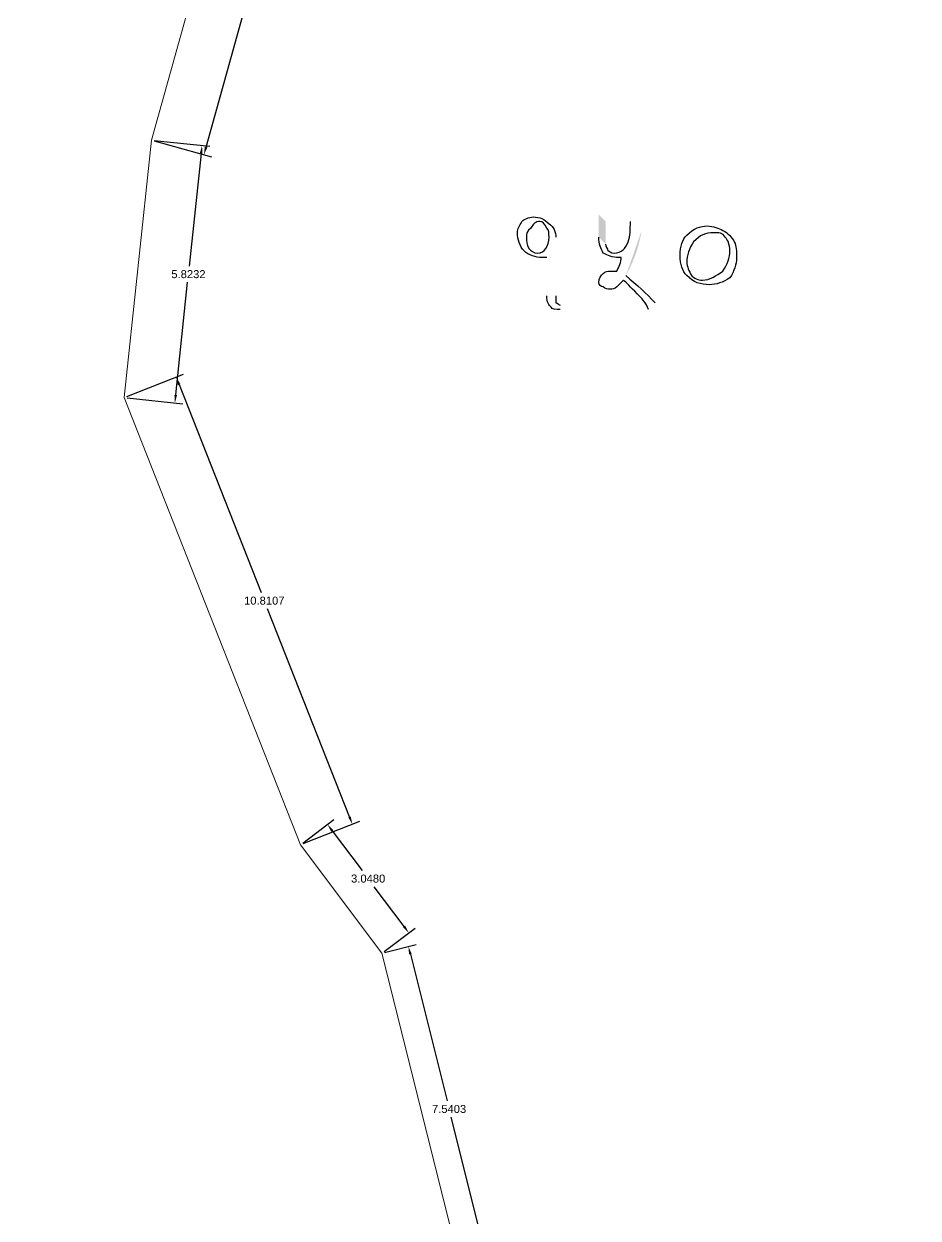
# Model space of a CAD drawing. Header units: metres. Extents: x 345912 to 349030, y 3061206 to 3061792.
# Drawn here: x 345937.92 to 345958.03, y 3061425.86 to 3061452.73 of the extents above; entities that cross this region are included whole.
import ezdxf

# ---------------------------------------------------------------- set-up
doc = ezdxf.new("R2010")
doc.units = ezdxf.units.M
doc.header["$MEASUREMENT"] = 0
doc.header["$PDMODE"] = 98
doc.header["$PDSIZE"] = 0.25
for name, color, linetype in [('Features', 5, 'Continuous'), ('PDF5_Geometry', 7, 'Continuous'), ('PDF5_Solid Fills', 7, 'Continuous')]:
    doc.layers.add(name, color=color, linetype=linetype)
doc.styles.get("Standard").update_dxf_attribs({"font": 'arial.ttf'})
doc.dimstyles.get("Standard").update_dxf_attribs({"dimtxt": 0.18, "dimasz": 0.18, "dimexe": 0.18, "dimexo": 0.0625, "dimgap": 0.09, "dimtad": 0, "dimtih": 1, "dimtoh": 1, "dimdec": 4, "dimzin": 0, "dimdsep": 46, "dimtxsty": 'Standard', "dimcen": 0.09, "dimadec": 0, "dimazin": 0, "dimtfac": 1, "dimtdec": 4, "dimtofl": 0, "dimtmove": 0, "dimatfit": 3, "dimfxl": 1, "dimtolj": 1, "dimtzin": 0, "dimarcsym": 0})

# ---------------------------------------------------------------- blocks, each defined once
blk = doc.blocks.new('*D26')
at = {"layer": 'Defpoints', "color": 0, "transparency": 16777216}
for p in [(345945.972, 3061431.827), (345946.57, 3061431.977), (345947.801, 3061424.512)]:
    blk.add_point(p, dxfattribs=at)
at = {"layer": 'Features', "color": 0, "lineweight": -2, "transparency": 16777216}
for p, q in [((345946.033, 3061431.842), (345946.744, 3061432.02)), ((345946.613, 3061431.802), (345947.439, 3061428.501)), ((345948.355, 3061424.836), (345947.53, 3061428.137)), ((345947.862, 3061424.527), (345948.573, 3061424.705))]:
    blk.add_line(p, q, dxfattribs=at)
at = {"layer": 'Features', "color": 0, "transparency": 16777216}
for points in [[(345946.642, 3061431.809), (345946.584, 3061431.795), (345946.57, 3061431.977)], [(345948.384, 3061424.843), (345948.326, 3061424.829), (345948.399, 3061424.661)]]:
    blk.add_solid(points, dxfattribs=at)
at = {"layer": 'Features', "color": 0, "transparency": 16777216, "insert": (345947.484, 3061428.319), "char_height": 0.18, "attachment_point": 5}
blk.add_mtext('\\A1;7.5403', dxfattribs=at)
blk = doc.blocks.new('*D27')
at = {"layer": 'Defpoints', "color": 0, "transparency": 16777216}
for p in [(345944.75, 3061434.721), (345944.143, 3061434.266), (345945.972, 3061431.827)]:
    blk.add_point(p, dxfattribs=at)
at = {"layer": 'Features', "color": 0, "lineweight": -2, "transparency": 16777216}
for p, q in [((345944.193, 3061434.303), (345944.894, 3061434.829)), ((345944.858, 3061434.577), (345945.528, 3061433.684)), ((345946.471, 3061432.427), (345945.801, 3061433.32)), ((345946.022, 3061431.865), (345946.723, 3061432.391))]:
    blk.add_line(p, q, dxfattribs=at)
at = {"layer": 'Features', "color": 0, "transparency": 16777216}
for points in [[(345944.882, 3061434.595), (345944.834, 3061434.559), (345944.75, 3061434.721)], [(345946.495, 3061432.445), (345946.447, 3061432.409), (345946.579, 3061432.283)]]:
    blk.add_solid(points, dxfattribs=at)
at = {"layer": 'Features', "color": 0, "transparency": 16777216, "insert": (345945.665, 3061433.502), "char_height": 0.18, "attachment_point": 5}
blk.add_mtext('\\A1;3.0480', dxfattribs=at)
blk = doc.blocks.new('*D28')
at = {"layer": 'Defpoints', "color": 0, "transparency": 16777216}
for p in [(345941.348, 3061444.784), (345940.181, 3061444.324), (345944.143, 3061434.266)]:
    blk.add_point(p, dxfattribs=at)
at = {"layer": 'Features', "color": 0, "lineweight": -2, "transparency": 16777216}
for p, q in [((345940.239, 3061444.347), (345941.515, 3061444.85)), ((345941.414, 3061444.616), (345943.257, 3061439.936)), ((345945.244, 3061434.893), (345943.401, 3061439.573)), ((345944.201, 3061434.289), (345945.478, 3061434.791))]:
    blk.add_line(p, q, dxfattribs=at)
at = {"layer": 'Features', "color": 0, "transparency": 16777216}
for points in [[(345941.442, 3061444.627), (345941.386, 3061444.605), (345941.348, 3061444.784)], [(345945.272, 3061434.904), (345945.216, 3061434.882), (345945.31, 3061434.725)]]:
    blk.add_solid(points, dxfattribs=at)
at = {"layer": 'Features', "color": 0, "transparency": 16777216, "insert": (345943.329, 3061439.755), "char_height": 0.18, "attachment_point": 5}
blk.add_mtext('\\A1;10.8107', dxfattribs=at)
blk = doc.blocks.new('*D29')
at = {"layer": 'Defpoints', "color": 0, "transparency": 16777216}
for p in [(345940.791, 3061450.115), (345941.929, 3061449.995), (345940.181, 3061444.324)]:
    blk.add_point(p, dxfattribs=at)
at = {"layer": 'Features', "color": 0, "lineweight": -2, "transparency": 16777216}
for p, q in [((345940.853, 3061450.109), (345942.108, 3061449.977)), ((345941.91, 3061449.816), (345941.643, 3061447.282)), ((345941.338, 3061444.383), (345941.605, 3061446.918)), ((345940.243, 3061444.318), (345941.498, 3061444.185))]:
    blk.add_line(p, q, dxfattribs=at)
at = {"layer": 'Features', "color": 0, "transparency": 16777216}
for points in [[(345941.88, 3061449.82), (345941.94, 3061449.813), (345941.929, 3061449.995)], [(345941.308, 3061444.386), (345941.368, 3061444.38), (345941.319, 3061444.204)]]:
    blk.add_solid(points, dxfattribs=at)
at = {"layer": 'Features', "color": 0, "transparency": 16777216, "insert": (345941.624, 3061447.1), "char_height": 0.18, "attachment_point": 5}
blk.add_mtext('\\A1;5.8232', dxfattribs=at)
blk = doc.blocks.new('*D30')
at = {"layer": 'Defpoints', "color": 0, "transparency": 16777216}
for p in [(345944.448, 3061463.222), (345945.629, 3061462.892), (345940.791, 3061450.115)]:
    blk.add_point(p, dxfattribs=at)
at = {"layer": 'Features', "color": 0, "lineweight": -2, "transparency": 16777216}
for p, q in [((345944.508, 3061463.205), (345945.803, 3061462.844)), ((345945.581, 3061462.719), (345943.851, 3061456.521)), ((345942.02, 3061449.959), (345943.75, 3061456.157)), ((345940.851, 3061450.098), (345942.145, 3061449.737))]:
    blk.add_line(p, q, dxfattribs=at)
at = {"layer": 'Features', "color": 0, "transparency": 16777216}
for points in [[(345945.552, 3061462.727), (345945.61, 3061462.711), (345945.629, 3061462.892)], [(345941.991, 3061449.967), (345942.049, 3061449.951), (345941.972, 3061449.786)]]:
    blk.add_solid(points, dxfattribs=at)
at = {"layer": 'Features', "color": 0, "transparency": 16777216, "insert": (345943.8, 3061456.339), "char_height": 0.18, "attachment_point": 5}
blk.add_mtext('\\A1;13.6072', dxfattribs=at)

msp = doc.modelspace()

# ---------------------------------------------------------------- hatches: boundary and pattern name
at = {"layer": 'PDF5_Solid Fills', "transparency": 33554559}
h = msp.add_hatch(color=256, dxfattribs=at)
h.paths.add_polyline_path([(345949.88374, 3061447.93084), (345949.88374, 3061446.61004)], flags=0)
h.paths.add_polyline_path([(345949.98534, 3061446.40684), (345949.98534, 3061446.30524)], flags=0)
h.paths.add_polyline_path([(345951.56014, 3061448.28644), (345951.81414, 3061448.08324)], flags=0)
h.paths.add_polyline_path([(345951.45854, 3061447.06724, 0.08894398), (345951.81414, 3061448.08324)], flags=0)
h.paths.add_polyline_path([(345952.11894, 3061446.45764), (345951.96654, 3061446.30524)], flags=0)
h.paths.add_polyline_path([(345950.84894, 3061447.93084), (345950.84894, 3061448.43884), (345951.00134, 3061448.28644), (345951.00134, 3061447.77844)], flags=0)

# ---------------------------------------------------------------- linework, layer by layer
at = {"layer": 'PDF5_Geometry', "lineweight": 9}
for points in [[(345961.82174, 3061420.54964), (345958.46894, 3061418.41604), (345956.94494, 3061416.28244), (345952.06814, 3061421.15924), (345948.10574, 3061417.50164), (345944.75294, 3061415.06324), (345942.31454, 3061418.41604), (345947.80094, 3061424.51204), (345945.97214, 3061431.82724), (345944.14334, 3061434.26564), (345940.18094, 3061444.32404), (345940.79054, 3061450.11524), (345944.44814, 3061463.22164), (345947.19134, 3061479.37604), (345959.99294, 3061484.25284), (345961.82174, 3061473.88964), (345963.04094, 3061458.34484), (345963.34574, 3061454.38244), (345961.82174, 3061438.53284)], [(345961.82174, 3061420.54964), (345958.46894, 3061418.41604), (345956.94494, 3061416.28244), (345952.06814, 3061421.15924), (345948.10574, 3061417.50164), (345944.75294, 3061415.06324), (345942.31454, 3061418.41604), (345947.80094, 3061424.51204), (345945.97214, 3061431.82724), (345944.14334, 3061434.26564), (345940.18094, 3061444.32404), (345940.79054, 3061450.11524), (345944.44814, 3061463.22164), (345947.19134, 3061479.37604), (345959.99294, 3061484.25284), (345961.82174, 3061473.88964), (345963.04094, 3061458.34484), (345963.34574, 3061454.38244), (345961.82174, 3061438.53284)], [(345942.31454, 3061418.41604), (345936.82814, 3061424.81684), (345931.64654, 3061432.43684), (345930.12254, 3061435.18004), (345927.07454, 3061438.83764), (345926.46494, 3061446.76244), (345924.33134, 3061455.90644), (345923.11214, 3061460.47844), (345919.14974, 3061468.09844), (345947.19134, 3061479.37604), (345944.44814, 3061463.22164), (345940.79054, 3061450.11524), (345940.18094, 3061444.32404), (345944.14334, 3061434.26564), (345945.97214, 3061431.82724), (345947.80094, 3061424.51204)], [(345942.31454, 3061418.41604), (345936.82814, 3061424.81684), (345931.64654, 3061432.43684), (345930.12254, 3061435.18004), (345927.07454, 3061438.83764), (345926.46494, 3061446.76244), (345924.33134, 3061455.90644), (345923.11214, 3061460.47844), (345919.14974, 3061468.09844), (345947.19134, 3061479.37604), (345944.44814, 3061463.22164), (345940.79054, 3061450.11524), (345940.18094, 3061444.32404), (345944.14334, 3061434.26564), (345945.97214, 3061431.82724), (345947.80094, 3061424.51204)]]:
    msp.add_lwpolyline(points, close=True, dxfattribs=at)
at = {"layer": 'PDF5_Geometry', "lineweight": 25}
for points in [[(345949.02014, 3061448.03244), (345949.02014, 3061448.13404), (345949.07094, 3061448.18484), (345949.12174, 3061448.28644)], [(345949.12174, 3061448.28644), (345949.17254, 3061448.33724), (345949.27414, 3061448.38804), (345949.37574, 3061448.38804)], [(345949.52814, 3061448.28644), (345949.42654, 3061448.28644), (345949.37574, 3061448.23564), (345949.32494, 3061448.13404)], [(345949.37574, 3061448.38804), (345949.52814, 3061448.38804), (345949.62974, 3061448.33724), (345949.73134, 3061448.23564)], [(345949.68054, 3061448.13404), (345949.62974, 3061448.23564), (345949.57894, 3061448.28644), (345949.52814, 3061448.28644)], [(345949.73134, 3061448.23564), (345949.83294, 3061448.18484), (345949.88374, 3061448.03244), (345949.88374, 3061447.93084)], [(345951.50934, 3061447.82924), (345951.56014, 3061447.98164), (345951.56014, 3061448.08324), (345951.56014, 3061448.28644)], [(345952.83014, 3061447.98164), (345952.98254, 3061448.13404), (345953.13494, 3061448.18484), (345953.28734, 3061448.18484)], [(345953.28734, 3061448.18484), (345953.43974, 3061448.18484), (345953.54134, 3061448.13404), (345953.64294, 3061448.08324)], [(345949.17254, 3061447.62604), (345949.07094, 3061447.72764), (345949.02014, 3061447.88004), (345949.02014, 3061448.03244)], [(345949.32494, 3061448.13404), (345949.22334, 3061448.08324), (345949.22334, 3061447.98164), (345949.22334, 3061447.93084)], [(345949.22334, 3061447.93084), (345949.22334, 3061447.82924), (345949.22334, 3061447.77844), (345949.27414, 3061447.67684)], [(345949.47734, 3061447.57524), (345949.62974, 3061447.57524), (345949.73134, 3061447.72764), (345949.73134, 3061447.93084)], [(345949.73134, 3061447.93084), (345949.73134, 3061448.03244), (345949.73134, 3061448.08324), (345949.68054, 3061448.13404)], [(345950.95054, 3061447.57524), (345950.89974, 3061447.67684), (345950.84894, 3061447.77844), (345950.84894, 3061447.93084)], [(345952.67774, 3061447.52444), (345952.67774, 3061447.72764), (345952.72854, 3061447.88004), (345952.83014, 3061447.98164)], [(345953.43974, 3061448.03244), (345953.23654, 3061448.03244), (345953.13494, 3061447.98164), (345952.98254, 3061447.82924)], [(345953.69374, 3061447.93084), (345953.64294, 3061448.03244), (345953.54134, 3061448.03244), (345953.43974, 3061448.03244)], [(345953.64294, 3061448.08324), (345953.74454, 3061448.03244), (345953.84614, 3061447.93084), (345953.89694, 3061447.82924)], [(345953.79534, 3061447.62604), (345953.79534, 3061447.77844), (345953.74454, 3061447.88004), (345953.69374, 3061447.93084)], [(345949.57894, 3061447.47364), (345949.42654, 3061447.47364), (345949.27414, 3061447.52444), (345949.17254, 3061447.62604)], [(345949.27414, 3061447.67684), (345949.32494, 3061447.62604), (345949.37574, 3061447.57524), (345949.47734, 3061447.57524)], [(345951.00134, 3061447.77844), (345951.00134, 3061447.72764), (345951.05214, 3061447.67684), (345951.05214, 3061447.62604)], [(345951.05214, 3061447.62604), (345951.10294, 3061447.62604), (345951.10294, 3061447.57524), (345951.20454, 3061447.57524)], [(345951.20454, 3061447.57524), (345951.35694, 3061447.57524), (345951.45854, 3061447.67684), (345951.50934, 3061447.82924)], [(345952.98254, 3061447.82924), (345952.88094, 3061447.67684), (345952.83014, 3061447.52444), (345952.83014, 3061447.37204)], [(345953.64294, 3061447.16884), (345953.74454, 3061447.32124), (345953.79534, 3061447.47364), (345953.79534, 3061447.62604)], [(345953.89694, 3061447.82924), (345953.94774, 3061447.72764), (345953.94774, 3061447.62604), (345953.94774, 3061447.47364)], [(345949.68054, 3061447.47364), (345949.62974, 3061447.47364), (345949.62974, 3061447.47364), (345949.57894, 3061447.47364)], [(345951.30614, 3061447.47364), (345951.15374, 3061447.47364), (345951.05214, 3061447.52444), (345950.95054, 3061447.57524)], [(345951.25534, 3061447.16884), (345951.30614, 3061447.27044), (345951.35694, 3061447.37204), (345951.35694, 3061447.47364)], [(345951.35694, 3061447.47364), (345951.35694, 3061447.47364), (345951.30614, 3061447.47364), (345951.30614, 3061447.47364)], [(345952.83014, 3061447.06724), (345952.72854, 3061447.16884), (345952.67774, 3061447.32124), (345952.67774, 3061447.52444)], [(345952.83014, 3061447.37204), (345952.83014, 3061447.27044), (345952.88094, 3061447.16884), (345952.93174, 3061447.06724)], [(345953.94774, 3061447.47364), (345953.94774, 3061447.32124), (345953.89694, 3061447.16884), (345953.79534, 3061447.01644)], [(345950.84894, 3061446.91484), (345950.84894, 3061447.01644), (345950.89974, 3061447.06724), (345950.95054, 3061447.11804)], [(345950.95054, 3061447.11804), (345951.00134, 3061447.16884), (345951.05214, 3061447.16884), (345951.10294, 3061447.16884)], [(345951.10294, 3061447.16884), (345951.15374, 3061447.16884), (345951.20454, 3061447.16884), (345951.25534, 3061447.16884)], [(345953.18574, 3061446.96564), (345953.33814, 3061446.96564), (345953.49054, 3061447.06724), (345953.64294, 3061447.16884)], [(345950.95054, 3061446.81324), (345950.89974, 3061446.81324), (345950.84894, 3061446.86404), (345950.84894, 3061446.91484)], [(345951.10294, 3061446.76244), (345951.05214, 3061446.76244), (345951.00134, 3061446.76244), (345950.95054, 3061446.81324)], [(345951.25534, 3061446.81324), (345951.20454, 3061446.76244), (345951.15374, 3061446.76244), (345951.10294, 3061446.76244)], [(345951.40774, 3061446.96564), (345951.35694, 3061446.91484), (345951.30614, 3061446.86404), (345951.25534, 3061446.81324)], [(345951.71254, 3061446.66084), (345951.56014, 3061446.81324), (345951.45854, 3061446.91484), (345951.40774, 3061446.96564)], [(345951.45854, 3061447.06724), (345951.71254, 3061446.86404), (345951.91574, 3061446.66084), (345952.11894, 3061446.45764)], [(345953.33814, 3061446.86404), (345953.13494, 3061446.86404), (345952.98254, 3061446.91484), (345952.83014, 3061447.06724)], [(345952.93174, 3061447.06724), (345952.98254, 3061447.01644), (345953.08414, 3061446.96564), (345953.18574, 3061446.96564)], [(345953.79534, 3061447.01644), (345953.64294, 3061446.91484), (345953.49054, 3061446.86404), (345953.33814, 3061446.86404)], [(345949.78214, 3061446.35604), (345949.73134, 3061446.40684), (345949.68054, 3061446.45764), (345949.68054, 3061446.61004)], [(345949.88374, 3061446.61004), (345949.88374, 3061446.50844), (345949.88374, 3061446.50844), (345949.88374, 3061446.45764)], [(345951.96654, 3061446.30524), (345951.91574, 3061446.45764), (345951.81414, 3061446.55924), (345951.71254, 3061446.66084)], [(345949.98534, 3061446.30524), (345949.88374, 3061446.30524), (345949.78214, 3061446.30524), (345949.78214, 3061446.35604)], [(345949.88374, 3061446.45764), (345949.93454, 3061446.45764), (345949.93454, 3061446.40684), (345949.98534, 3061446.40684)]]:
    msp.add_open_spline(points, degree=3, dxfattribs=at)

# ---------------------------------------------------------------- dimensions: what is measured, and where the dimension line sits
at = {"layer": 'Features'}
for p1, p2, distance, picture, middle in [((345940.79054, 3061450.11524), (345944.44814, 3061463.22164), -1.22627, '*D30', (345943.80047, 3061456.33882)), ((345940.18094, 3061444.32404), (345940.79054, 3061450.11524), -1.14477, '*D29', (345941.62422, 3061447.0998)), ((345944.14334, 3061434.26564), (345940.18094, 3061444.32404), -1.25415, '*D28', (345943.32901, 3061439.75452)), ((345945.97214, 3061431.82724), (345944.14334, 3061434.26564), -0.75888, '*D27', (345945.66484, 3061433.50177)), ((345947.80094, 3061424.51204), (345945.97214, 3061431.82724), -0.61596, '*D26', (345947.4841, 3061428.31903))]:
    dim = msp.add_aligned_dim(p1=p1, p2=p2, distance=distance, dimstyle='Standard', dxfattribs=at)
    dim.commit()
    dim.dimension.update_dxf_attribs({"geometry": picture, "text_midpoint": middle})

doc.saveas('drawing.dxf')
